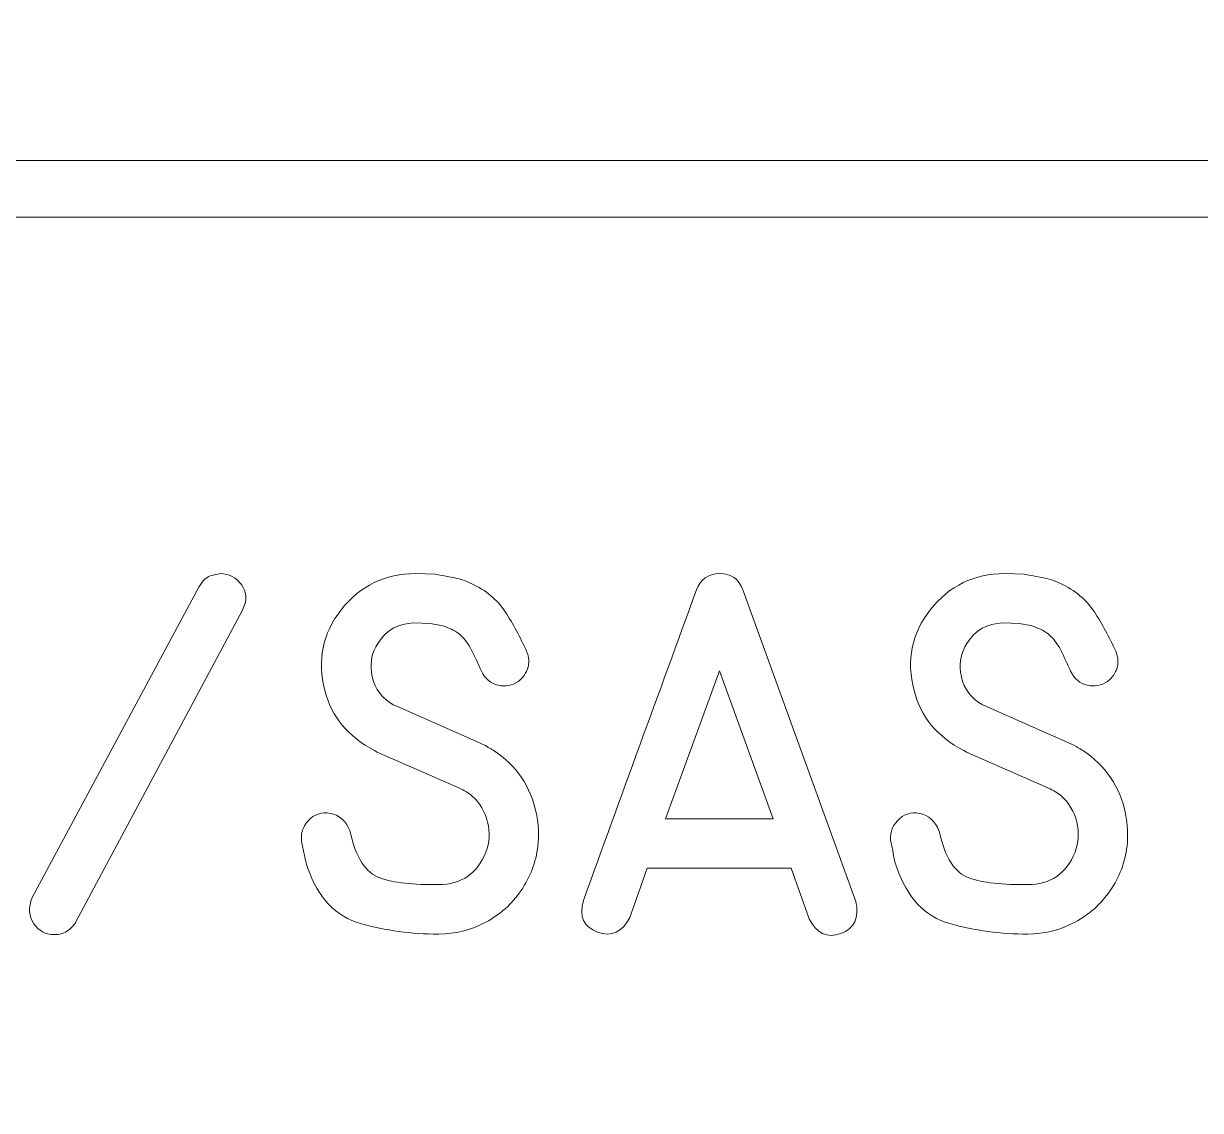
# Model space of a CAD drawing. Header units: millimetres. Extents: x -72 to 72, y -60 to 60.
# Drawn here: x -41.48 to -31.13, y -3.43 to 6.13 of the extents above; entities that cross this region are included whole.
import ezdxf

# ---------------------------------------------------------------- set-up
doc = ezdxf.new("R2010")
doc.units = ezdxf.units.MM
doc.layers.add('CUT', color=7, linetype='Continuous')
doc.layers.add('ENGRAVE', color=1, linetype='Continuous')

msp = doc.modelspace()

# ---------------------------------------------------------------- linework, layer by layer
at = {"layer": 'CUT', "lineweight": 9}
msp.add_open_spline([(70.6599, -60.1342), (70.9361, -60.152), (71.2072, -60.0547), (71.409, -59.8654), (71.409, -59.8654), (71.6108, -59.676), (71.7252, -59.413), (71.725, -59.1363), (71.725, -59.1363), (71.725, -59.1363), (71.725, -45.2787), (71.725, -45.2787), (71.725, -45.2787), (71.7248, -45.0133), (71.6193, -44.7589), (71.4315, -44.5713), (71.4315, -44.5713), (71.2437, -44.3838), (70.9904, -44.2785), (70.725, -44.2787), (70.725, -44.2787), (70.725, -44.2787), (68.2625, -44.2787), (68.2625, -44.2787), (68.2625, -44.2787), (65.9403, -44.2787), (63.7945, -43.0398), (62.6333, -41.0287), (62.6333, -41.0287), (61.4722, -39.0176), (61.4722, -36.5398), (62.6333, -34.5287), (62.6333, -34.5287), (63.7945, -32.5176), (65.9403, -31.2787), (68.2625, -31.2787), (68.2625, -31.2787), (68.2625, -31.2787), (70.725, -31.2787), (70.725, -31.2787), (70.725, -31.2787), (70.9904, -31.2785), (71.2448, -31.173), (71.4324, -30.9852), (71.4324, -30.9852), (71.6199, -30.7974), (71.7252, -30.5441), (71.725, -30.2787), (71.725, -30.2787), (71.725, -30.2787), (71.725, 40.4463), (71.725, 40.4463), (71.725, 40.4463), (71.7248, 40.7117), (71.6193, 40.9661), (71.4315, 41.1537), (71.4315, 41.1537), (71.2437, 41.3412), (70.9904, 41.4465), (70.725, 41.4463), (70.725, 41.4463), (70.725, 41.4463), (68.2625, 41.4463), (68.2625, 41.4463), (68.2625, 41.4463), (65.9403, 41.4463), (63.7945, 42.6852), (62.6333, 44.6963), (62.6333, 44.6963), (61.4722, 46.7074), (61.4722, 49.1852), (62.6333, 51.1963), (62.6333, 51.1963), (63.7945, 53.2074), (65.9403, 54.4463), (68.2625, 54.4463), (68.2625, 54.4463), (68.2625, 54.4463), (70.725, 54.4463), (70.725, 54.4463), (70.725, 54.4463), (70.9904, 54.4465), (71.2448, 54.552), (71.4324, 54.7398), (71.4324, 54.7398), (71.6199, 54.9276), (71.7252, 55.1809), (71.725, 55.4463), (71.725, 55.4463), (71.725, 55.4463), (71.725, 59.2206), (71.725, 59.2206), (71.725, 59.2206), (71.7248, 59.486), (71.6193, 59.7404), (71.4315, 59.928), (71.4315, 59.928), (71.2437, 60.1155), (70.9904, 60.2208), (70.725, 60.2206), (70.725, 60.2206), (70.725, 60.2206), (-70.725, 60.2206), (-70.725, 60.2206), (-70.725, 60.2206), (-70.9904, 60.2204), (-71.2448, 60.1148), (-71.4324, 59.9271), (-71.4324, 59.9271), (-71.6199, 59.7393), (-71.7252, 59.486), (-71.725, 59.2206), (-71.725, 59.2206), (-71.725, 59.2206), (-71.725, 55.4463), (-71.725, 55.4463), (-71.725, 55.4463), (-71.7248, 55.1809), (-71.6192, 54.9265), (-71.4315, 54.7389), (-71.4315, 54.7389), (-71.2437, 54.5514), (-70.9904, 54.4461), (-70.725, 54.4463), (-70.725, 54.4463), (-70.725, 54.4463), (-68.2625, 54.4463), (-68.2625, 54.4463), (-68.2625, 54.4463), (-65.9403, 54.4463), (-63.7944, 53.2074), (-62.6333, 51.1963), (-62.6333, 51.1963), (-61.4722, 49.1852), (-61.4722, 46.7074), (-62.6333, 44.6963), (-62.6333, 44.6963), (-63.7944, 42.6852), (-65.9403, 41.4463), (-68.2625, 41.4463), (-68.2625, 41.4463), (-68.2625, 41.4463), (-70.725, 41.4463), (-70.725, 41.4463), (-70.725, 41.4463), (-70.9904, 41.4461), (-71.2448, 41.3405), (-71.4324, 41.1528), (-71.4324, 41.1528), (-71.6199, 40.965), (-71.7252, 40.7117), (-71.725, 40.4463), (-71.725, 40.4463), (-71.725, 40.4463), (-71.725, -30.2787), (-71.725, -30.2787), (-71.725, -30.2787), (-71.7248, -30.5441), (-71.6192, -30.7985), (-71.4315, -30.9861), (-71.4315, -30.9861), (-71.2437, -31.1736), (-70.9904, -31.2789), (-70.725, -31.2787), (-70.725, -31.2787), (-70.725, -31.2787), (-68.2625, -31.2787), (-68.2625, -31.2787), (-68.2625, -31.2787), (-65.9403, -31.2787), (-63.7944, -32.5176), (-62.6333, -34.5287), (-62.6333, -34.5287), (-61.4722, -36.5398), (-61.4722, -39.0176), (-62.6333, -41.0287), (-62.6333, -41.0287), (-63.7944, -43.0398), (-65.9403, -44.2787), (-68.2625, -44.2787), (-68.2625, -44.2787), (-68.2625, -44.2787), (-70.725, -44.2787), (-70.725, -44.2787), (-70.725, -44.2787), (-70.9904, -44.2789), (-71.2448, -44.3845), (-71.4324, -44.5722), (-71.4324, -44.5722), (-71.6199, -44.76), (-71.7252, -45.0133), (-71.725, -45.2787), (-71.725, -45.2787), (-71.725, -45.2787), (-71.725, -49.9113), (-71.725, -49.9113), (-71.725, -49.9113), (-71.7247, -50.4387), (-71.3163, -50.8752), (-70.7901, -50.9092), (-70.7901, -50.9092), (-70.7901, -50.9092), (70.6599, -60.1342), (70.6599, -60.1342)], degree=3, knots=[0, 0, 0, 0, 0.0192308, 0.0192308, 0.0192308, 0.0192308, 0.0384615, 0.0384615, 0.0384615, 0.0384615, 0.0576923, 0.0576923, 0.0576923, 0.0576923, 0.0769231, 0.0769231, 0.0769231, 0.0769231, 0.0961538, 0.0961538, 0.0961538, 0.0961538, 0.1153846, 0.1153846, 0.1153846, 0.1153846, 0.1346154, 0.1346154, 0.1346154, 0.1346154, 0.1538462, 0.1538462, 0.1538462, 0.1538462, 0.1730769, 0.1730769, 0.1730769, 0.1730769, 0.1923077, 0.1923077, 0.1923077, 0.1923077, 0.2115385, 0.2115385, 0.2115385, 0.2115385, 0.2307692, 0.2307692, 0.2307692, 0.2307692, 0.25, 0.25, 0.25, 0.25, 0.2692308, 0.2692308, 0.2692308, 0.2692308, 0.2884615, 0.2884615, 0.2884615, 0.2884615, 0.3076923, 0.3076923, 0.3076923, 0.3076923, 0.3269231, 0.3269231, 0.3269231, 0.3269231, 0.3461538, 0.3461538, 0.3461538, 0.3461538, 0.3653846, 0.3653846, 0.3653846, 0.3653846, 0.3846154, 0.3846154, 0.3846154, 0.3846154, 0.4038462, 0.4038462, 0.4038462, 0.4038462, 0.4230769, 0.4230769, 0.4230769, 0.4230769, 0.4423077, 0.4423077, 0.4423077, 0.4423077, 0.4615385, 0.4615385, 0.4615385, 0.4615385, 0.4807692, 0.4807692, 0.4807692, 0.4807692, 0.5, 0.5, 0.5, 0.5, 0.5192308, 0.5192308, 0.5192308, 0.5192308, 0.5384615, 0.5384615, 0.5384615, 0.5384615, 0.5576923, 0.5576923, 0.5576923, 0.5576923, 0.5769231, 0.5769231, 0.5769231, 0.5769231, 0.5961538, 0.5961538, 0.5961538, 0.5961538, 0.6153846, 0.6153846, 0.6153846, 0.6153846, 0.6346154, 0.6346154, 0.6346154, 0.6346154, 0.6538462, 0.6538462, 0.6538462, 0.6538462, 0.6730769, 0.6730769, 0.6730769, 0.6730769, 0.6923077, 0.6923077, 0.6923077, 0.6923077, 0.7115385, 0.7115385, 0.7115385, 0.7115385, 0.7307692, 0.7307692, 0.7307692, 0.7307692, 0.75, 0.75, 0.75, 0.75, 0.7692308, 0.7692308, 0.7692308, 0.7692308, 0.7884615, 0.7884615, 0.7884615, 0.7884615, 0.8076923, 0.8076923, 0.8076923, 0.8076923, 0.8269231, 0.8269231, 0.8269231, 0.8269231, 0.8461538, 0.8461538, 0.8461538, 0.8461538, 0.8653846, 0.8653846, 0.8653846, 0.8653846, 0.8846154, 0.8846154, 0.8846154, 0.8846154, 0.9038462, 0.9038462, 0.9038462, 0.9038462, 0.9230769, 0.9230769, 0.9230769, 0.9230769, 0.9423077, 0.9423077, 0.9423077, 0.9423077, 0.9615385, 0.9615385, 0.9615385, 0.9615385, 1, 1, 1, 1], dxfattribs=at)
at = {"layer": 'ENGRAVE', "lineweight": 9}
for points, knots in [([(-58.936, 4.9252), (-58.936, 4.9252), (-24.736, 4.9252), (-24.736, 4.9252), (-24.736, 4.9252), (-24.736, 4.9252), (-24.736, 4.4252), (-24.736, 4.4252), (-24.736, 4.4252), (-24.736, 4.4252), (-58.936, 4.4252), (-58.936, 4.4252), (-58.936, 4.4252), (-58.936, 4.4252), (-58.936, 4.9252), (-58.936, 4.9252)], [0, 0, 0, 0, 0.2, 0.2, 0.2, 0.2, 0.4, 0.4, 0.4, 0.4, 0.6, 0.6, 0.6, 0.6, 1, 1, 1, 1]), ([(-39.9354, 1.1767), (-39.9042, 1.2328), (-39.8666, 1.2656), (-39.8227, 1.2751), (-39.8227, 1.2751), (-39.7788, 1.2851), (-39.7544, 1.2899), (-39.7492, 1.2899), (-39.7492, 1.2899), (-39.6745, 1.2899), (-39.6132, 1.2576), (-39.565, 1.1936), (-39.565, 1.1936), (-39.5163, 1.1296), (-39.5137, 1.0544), (-39.5571, 0.9676), (-39.5571, 0.9676), (-39.5571, 0.9676), (-41.0202, -1.7734), (-41.0202, -1.7734), (-41.0202, -1.7734), (-41.0329, -1.7973), (-41.0551, -1.8216), (-41.0869, -1.847), (-41.0869, -1.847), (-41.1192, -1.8724), (-41.1615, -1.8851), (-41.2144, -1.8851), (-41.2144, -1.8851), (-41.2885, -1.8851), (-41.3478, -1.8528), (-41.3917, -1.7888), (-41.3917, -1.7888), (-41.4356, -1.7248), (-41.4398, -1.648), (-41.4049, -1.5581), (-41.4049, -1.5581), (-41.4049, -1.5581), (-39.9354, 1.1767), (-39.9354, 1.1767)], [0, 0, 0, 0, 0.0909091, 0.0909091, 0.0909091, 0.0909091, 0.1818182, 0.1818182, 0.1818182, 0.1818182, 0.2727273, 0.2727273, 0.2727273, 0.2727273, 0.3636364, 0.3636364, 0.3636364, 0.3636364, 0.4545455, 0.4545455, 0.4545455, 0.4545455, 0.5454545, 0.5454545, 0.5454545, 0.5454545, 0.6363636, 0.6363636, 0.6363636, 0.6363636, 0.7272727, 0.7272727, 0.7272727, 0.7272727, 0.8181818, 0.8181818, 0.8181818, 0.8181818, 1, 1, 1, 1]), ([(-37.4779, -0.1955), (-37.4779, -0.1955), (-37.4531, -0.2061), (-37.4531, -0.2061), (-37.4531, -0.2061), (-37.4531, -0.2061), (-37.425, -0.2198), (-37.425, -0.2198), (-37.425, -0.2198), (-37.425, -0.2198), (-37.4002, -0.2341), (-37.4002, -0.2341), (-37.4002, -0.2341), (-37.3933, -0.2394), (-37.3848, -0.2442), (-37.3763, -0.2489), (-37.3763, -0.2489), (-37.3673, -0.2531), (-37.3589, -0.2584), (-37.3504, -0.2632), (-37.3504, -0.2632), (-37.1462, -0.3976), (-37.0192, -0.5839), (-36.971, -0.8215), (-36.971, -0.8215), (-36.9525, -0.9146), (-36.9482, -1.0104), (-36.9583, -1.1083), (-36.9583, -1.1083), (-36.9752, -1.249), (-37.0244, -1.3787), (-37.1065, -1.4983), (-37.1065, -1.4983), (-37.1885, -1.6179), (-37.2917, -1.7099), (-37.4155, -1.775), (-37.4155, -1.775), (-37.5489, -1.8454), (-37.687, -1.8803), (-37.8298, -1.8803), (-37.8298, -1.8803), (-38.0696, -1.8803), (-38.2982, -1.8496), (-38.5167, -1.7883), (-38.5167, -1.7883), (-38.7347, -1.7269), (-38.8903, -1.5623), (-38.9829, -1.2945), (-38.9829, -1.2945), (-38.9956, -1.2602), (-39.0046, -1.2252), (-39.0109, -1.1892), (-39.0109, -1.1892), (-39.0173, -1.1527), (-39.0247, -1.1167), (-39.0326, -1.0802), (-39.0326, -1.0802), (-39.048, -1.0062), (-39.03, -0.9405), (-38.9776, -0.8834), (-38.9776, -0.8834), (-38.9257, -0.8268), (-38.8607, -0.8051), (-38.7834, -0.8183), (-38.7834, -0.8183), (-38.7014, -0.8352), (-38.6448, -0.8855), (-38.6125, -0.9702), (-38.6125, -0.9702), (-38.6125, -0.9702), (-38.6077, -0.9845), (-38.6077, -0.9845), (-38.6077, -0.9845), (-38.5585, -1.2088), (-38.4717, -1.3427), (-38.3484, -1.3861), (-38.3484, -1.3861), (-38.2246, -1.4295), (-38.0531, -1.4491), (-37.833, -1.4448), (-37.833, -1.4448), (-37.6303, -1.4448), (-37.4912, -1.3496), (-37.4155, -1.1596), (-37.4155, -1.1596), (-37.3827, -1.0749), (-37.3774, -0.9866), (-37.4002, -0.895), (-37.4002, -0.895), (-37.4229, -0.804), (-37.4679, -0.7273), (-37.5351, -0.6664), (-37.5351, -0.6664), (-37.5653, -0.6405), (-37.6044, -0.6167), (-37.6531, -0.5939), (-37.6531, -0.5939), (-37.6531, -0.5939), (-38.3706, -0.2791), (-38.3706, -0.2791), (-38.3706, -0.2791), (-38.3706, -0.2791), (-38.3939, -0.2664), (-38.3939, -0.2664), (-38.3939, -0.2664), (-38.6289, -0.1426), (-38.7744, 0.0337), (-38.831, 0.2623), (-38.831, 0.2623), (-38.9003, 0.5268), (-38.8522, 0.7639), (-38.686, 0.9745), (-38.686, 0.9745), (-38.5204, 1.1846), (-38.3024, 1.2899), (-38.033, 1.2899), (-38.033, 1.2899), (-38.033, 1.2899), (-37.8621, 1.2851), (-37.8621, 1.2851), (-37.8621, 1.2851), (-37.8066, 1.2751), (-37.7526, 1.265), (-37.7013, 1.255), (-37.7013, 1.255), (-37.6494, 1.2455), (-37.597, 1.2285), (-37.5446, 1.2047), (-37.5446, 1.2047), (-37.4144, 1.1439), (-37.3144, 1.0597), (-37.2451, 0.9534), (-37.2451, 0.9534), (-37.1758, 0.847), (-37.1133, 0.7316), (-37.0578, 0.6078), (-37.0578, 0.6078), (-37.0525, 0.5962), (-37.0477, 0.5829), (-37.0435, 0.5676), (-37.0435, 0.5676), (-37.0324, 0.5168), (-37.0377, 0.4708), (-37.0594, 0.4295), (-37.0594, 0.4295), (-37.0715, 0.4035), (-37.0848, 0.384), (-37.098, 0.3707), (-37.098, 0.3707), (-37.1112, 0.357), (-37.1223, 0.348), (-37.1303, 0.3427), (-37.1303, 0.3427), (-37.1843, 0.3046), (-37.243, 0.293), (-37.307, 0.3088), (-37.307, 0.3088), (-37.3716, 0.3231), (-37.4203, 0.3644), (-37.4547, 0.4327), (-37.4547, 0.4327), (-37.4816, 0.4924), (-37.5102, 0.5538), (-37.5404, 0.6163), (-37.5404, 0.6163), (-37.5711, 0.6787), (-37.6139, 0.7306), (-37.6684, 0.7724), (-37.6684, 0.7724), (-37.6912, 0.7888), (-37.7134, 0.801), (-37.7346, 0.8084), (-37.7346, 0.8084), (-37.7558, 0.8163), (-37.779, 0.8248), (-37.805, 0.8343), (-37.805, 0.8343), (-37.805, 0.8343), (-37.9055, 0.8512), (-37.9055, 0.8512), (-37.9055, 0.8512), (-37.9055, 0.8512), (-38.0484, 0.856), (-38.0484, 0.856), (-38.0484, 0.856), (-38.187, 0.8539), (-38.2929, 0.7941), (-38.3659, 0.6761), (-38.3659, 0.6761), (-38.4156, 0.6004), (-38.4341, 0.5163), (-38.422, 0.4231), (-38.422, 0.4231), (-38.4077, 0.3088), (-38.3537, 0.2199), (-38.2606, 0.1564), (-38.2606, 0.1564), (-38.2563, 0.1538), (-38.2521, 0.1501), (-38.2468, 0.1464), (-38.2468, 0.1464), (-38.2415, 0.1432), (-38.2357, 0.1395), (-38.2299, 0.1363), (-38.2299, 0.1363), (-38.2299, 0.1363), (-38.2124, 0.1289), (-38.2124, 0.1289), (-38.2124, 0.1289), (-38.2124, 0.1289), (-38.1939, 0.121), (-38.1939, 0.121), (-38.1939, 0.121), (-38.1939, 0.121), (-37.4779, -0.1955), (-37.4779, -0.1955)], [0, 0, 0, 0, 0.0181818, 0.0181818, 0.0181818, 0.0181818, 0.0363636, 0.0363636, 0.0363636, 0.0363636, 0.0545455, 0.0545455, 0.0545455, 0.0545455, 0.0727273, 0.0727273, 0.0727273, 0.0727273, 0.0909091, 0.0909091, 0.0909091, 0.0909091, 0.1090909, 0.1090909, 0.1090909, 0.1090909, 0.1272727, 0.1272727, 0.1272727, 0.1272727, 0.1454545, 0.1454545, 0.1454545, 0.1454545, 0.1636364, 0.1636364, 0.1636364, 0.1636364, 0.1818182, 0.1818182, 0.1818182, 0.1818182, 0.2, 0.2, 0.2, 0.2, 0.2181818, 0.2181818, 0.2181818, 0.2181818, 0.2363636, 0.2363636, 0.2363636, 0.2363636, 0.2545455, 0.2545455, 0.2545455, 0.2545455, 0.2727273, 0.2727273, 0.2727273, 0.2727273, 0.2909091, 0.2909091, 0.2909091, 0.2909091, 0.3090909, 0.3090909, 0.3090909, 0.3090909, 0.3272727, 0.3272727, 0.3272727, 0.3272727, 0.3454545, 0.3454545, 0.3454545, 0.3454545, 0.3636364, 0.3636364, 0.3636364, 0.3636364, 0.3818182, 0.3818182, 0.3818182, 0.3818182, 0.4, 0.4, 0.4, 0.4, 0.4181818, 0.4181818, 0.4181818, 0.4181818, 0.4363636, 0.4363636, 0.4363636, 0.4363636, 0.4545455, 0.4545455, 0.4545455, 0.4545455, 0.4727273, 0.4727273, 0.4727273, 0.4727273, 0.4909091, 0.4909091, 0.4909091, 0.4909091, 0.5090909, 0.5090909, 0.5090909, 0.5090909, 0.5272727, 0.5272727, 0.5272727, 0.5272727, 0.5454545, 0.5454545, 0.5454545, 0.5454545, 0.5636364, 0.5636364, 0.5636364, 0.5636364, 0.5818182, 0.5818182, 0.5818182, 0.5818182, 0.6, 0.6, 0.6, 0.6, 0.6181818, 0.6181818, 0.6181818, 0.6181818, 0.6363636, 0.6363636, 0.6363636, 0.6363636, 0.6545455, 0.6545455, 0.6545455, 0.6545455, 0.6727273, 0.6727273, 0.6727273, 0.6727273, 0.6909091, 0.6909091, 0.6909091, 0.6909091, 0.7090909, 0.7090909, 0.7090909, 0.7090909, 0.7272727, 0.7272727, 0.7272727, 0.7272727, 0.7454545, 0.7454545, 0.7454545, 0.7454545, 0.7636364, 0.7636364, 0.7636364, 0.7636364, 0.7818182, 0.7818182, 0.7818182, 0.7818182, 0.8, 0.8, 0.8, 0.8, 0.8181818, 0.8181818, 0.8181818, 0.8181818, 0.8363636, 0.8363636, 0.8363636, 0.8363636, 0.8545455, 0.8545455, 0.8545455, 0.8545455, 0.8727273, 0.8727273, 0.8727273, 0.8727273, 0.8909091, 0.8909091, 0.8909091, 0.8909091, 0.9090909, 0.9090909, 0.9090909, 0.9090909, 0.9272727, 0.9272727, 0.9272727, 0.9272727, 0.9454545, 0.9454545, 0.9454545, 0.9454545, 0.9636364, 0.9636364, 0.9636364, 0.9636364, 1, 1, 1, 1]), ([(-36.5583, -1.5861), (-36.3932, -1.13), (-36.2276, -0.6744), (-36.0619, -0.2193), (-36.0619, -0.2193), (-35.8958, 0.2358), (-35.7296, 0.6914), (-35.5635, 1.147), (-35.5635, 1.147), (-35.5291, 1.2412), (-35.4613, 1.2888), (-35.3603, 1.2899), (-35.3603, 1.2899), (-35.2587, 1.291), (-35.1904, 1.2433), (-35.1555, 1.147), (-35.1555, 1.147), (-35.1555, 1.147), (-34.1617, -1.5935), (-34.1617, -1.5935), (-34.1617, -1.5935), (-34.131, -1.7396), (-34.1754, -1.8332), (-34.295, -1.8756), (-34.295, -1.8756), (-34.4152, -1.9184), (-34.5072, -1.8745), (-34.5729, -1.7454), (-34.5729, -1.7454), (-34.5729, -1.7454), (-34.7321, -1.302), (-34.7321, -1.302), (-34.7321, -1.302), (-34.7321, -1.302), (-35.9958, -1.302), (-35.9958, -1.302), (-35.9958, -1.302), (-35.9958, -1.302), (-36.1508, -1.7348), (-36.1508, -1.7348), (-36.1508, -1.7348), (-36.217, -1.865), (-36.3112, -1.9073), (-36.4329, -1.8623), (-36.4329, -1.8623), (-36.5551, -1.8179), (-36.5969, -1.7253), (-36.5583, -1.5861)], [0, 0, 0, 0, 0.0769231, 0.0769231, 0.0769231, 0.0769231, 0.1538462, 0.1538462, 0.1538462, 0.1538462, 0.2307692, 0.2307692, 0.2307692, 0.2307692, 0.3076923, 0.3076923, 0.3076923, 0.3076923, 0.3846154, 0.3846154, 0.3846154, 0.3846154, 0.4615385, 0.4615385, 0.4615385, 0.4615385, 0.5384615, 0.5384615, 0.5384615, 0.5384615, 0.6153846, 0.6153846, 0.6153846, 0.6153846, 0.6923077, 0.6923077, 0.6923077, 0.6923077, 0.7692308, 0.7692308, 0.7692308, 0.7692308, 0.8461538, 0.8461538, 0.8461538, 0.8461538, 1, 1, 1, 1]), ([(-32.2969, -0.1955), (-32.2969, -0.1955), (-32.2721, -0.2061), (-32.2721, -0.2061), (-32.2721, -0.2061), (-32.2721, -0.2061), (-32.244, -0.2198), (-32.244, -0.2198), (-32.244, -0.2198), (-32.244, -0.2198), (-32.2192, -0.2341), (-32.2192, -0.2341), (-32.2192, -0.2341), (-32.2123, -0.2394), (-32.2038, -0.2442), (-32.1953, -0.2489), (-32.1953, -0.2489), (-32.1863, -0.2531), (-32.1779, -0.2584), (-32.1694, -0.2632), (-32.1694, -0.2632), (-31.9652, -0.3976), (-31.8382, -0.5839), (-31.79, -0.8215), (-31.79, -0.8215), (-31.7715, -0.9146), (-31.7672, -1.0104), (-31.7773, -1.1083), (-31.7773, -1.1083), (-31.7942, -1.249), (-31.8434, -1.3787), (-31.9255, -1.4983), (-31.9255, -1.4983), (-32.0075, -1.6179), (-32.1107, -1.7099), (-32.2345, -1.775), (-32.2345, -1.775), (-32.3679, -1.8454), (-32.506, -1.8803), (-32.6488, -1.8803), (-32.6488, -1.8803), (-32.8886, -1.8803), (-33.1172, -1.8496), (-33.3357, -1.7883), (-33.3357, -1.7883), (-33.5537, -1.7269), (-33.7093, -1.5623), (-33.8019, -1.2945), (-33.8019, -1.2945), (-33.8146, -1.2602), (-33.8236, -1.2252), (-33.8299, -1.1892), (-33.8299, -1.1892), (-33.8363, -1.1527), (-33.8437, -1.1167), (-33.8516, -1.0802), (-33.8516, -1.0802), (-33.867, -1.0062), (-33.849, -0.9405), (-33.7966, -0.8834), (-33.7966, -0.8834), (-33.7447, -0.8268), (-33.6797, -0.8051), (-33.6024, -0.8183), (-33.6024, -0.8183), (-33.5204, -0.8352), (-33.4638, -0.8855), (-33.4315, -0.9702), (-33.4315, -0.9702), (-33.4315, -0.9702), (-33.4267, -0.9845), (-33.4267, -0.9845), (-33.4267, -0.9845), (-33.3775, -1.2088), (-33.2907, -1.3427), (-33.1674, -1.3861), (-33.1674, -1.3861), (-33.0436, -1.4295), (-32.8721, -1.4491), (-32.652, -1.4448), (-32.652, -1.4448), (-32.4493, -1.4448), (-32.3102, -1.3496), (-32.2345, -1.1596), (-32.2345, -1.1596), (-32.2017, -1.0749), (-32.1964, -0.9866), (-32.2192, -0.895), (-32.2192, -0.895), (-32.2419, -0.804), (-32.2869, -0.7273), (-32.3541, -0.6664), (-32.3541, -0.6664), (-32.3843, -0.6405), (-32.4234, -0.6167), (-32.4721, -0.5939), (-32.4721, -0.5939), (-32.4721, -0.5939), (-33.1896, -0.2791), (-33.1896, -0.2791), (-33.1896, -0.2791), (-33.1896, -0.2791), (-33.2129, -0.2664), (-33.2129, -0.2664), (-33.2129, -0.2664), (-33.4479, -0.1426), (-33.5934, 0.0337), (-33.65, 0.2623), (-33.65, 0.2623), (-33.7193, 0.5268), (-33.6712, 0.7639), (-33.505, 0.9745), (-33.505, 0.9745), (-33.3394, 1.1846), (-33.1214, 1.2899), (-32.852, 1.2899), (-32.852, 1.2899), (-32.852, 1.2899), (-32.6811, 1.2851), (-32.6811, 1.2851), (-32.6811, 1.2851), (-32.6256, 1.2751), (-32.5716, 1.265), (-32.5203, 1.255), (-32.5203, 1.255), (-32.4684, 1.2455), (-32.416, 1.2285), (-32.3636, 1.2047), (-32.3636, 1.2047), (-32.2334, 1.1439), (-32.1334, 1.0597), (-32.0641, 0.9534), (-32.0641, 0.9534), (-31.9948, 0.847), (-31.9323, 0.7316), (-31.8768, 0.6078), (-31.8768, 0.6078), (-31.8715, 0.5962), (-31.8667, 0.5829), (-31.8625, 0.5676), (-31.8625, 0.5676), (-31.8514, 0.5168), (-31.8567, 0.4708), (-31.8784, 0.4295), (-31.8784, 0.4295), (-31.8905, 0.4035), (-31.9038, 0.384), (-31.917, 0.3707), (-31.917, 0.3707), (-31.9302, 0.357), (-31.9413, 0.348), (-31.9493, 0.3427), (-31.9493, 0.3427), (-32.0033, 0.3046), (-32.062, 0.293), (-32.126, 0.3088), (-32.126, 0.3088), (-32.1906, 0.3231), (-32.2393, 0.3644), (-32.2737, 0.4327), (-32.2737, 0.4327), (-32.3006, 0.4924), (-32.3292, 0.5538), (-32.3594, 0.6163), (-32.3594, 0.6163), (-32.3901, 0.6787), (-32.4329, 0.7306), (-32.4874, 0.7724), (-32.4874, 0.7724), (-32.5102, 0.7888), (-32.5324, 0.801), (-32.5536, 0.8084), (-32.5536, 0.8084), (-32.5748, 0.8163), (-32.598, 0.8248), (-32.624, 0.8343), (-32.624, 0.8343), (-32.624, 0.8343), (-32.7245, 0.8512), (-32.7245, 0.8512), (-32.7245, 0.8512), (-32.7245, 0.8512), (-32.8674, 0.856), (-32.8674, 0.856), (-32.8674, 0.856), (-33.006, 0.8539), (-33.1119, 0.7941), (-33.1849, 0.6761), (-33.1849, 0.6761), (-33.2346, 0.6004), (-33.2531, 0.5163), (-33.241, 0.4231), (-33.241, 0.4231), (-33.2267, 0.3088), (-33.1727, 0.2199), (-33.0796, 0.1564), (-33.0796, 0.1564), (-33.0753, 0.1538), (-33.0711, 0.1501), (-33.0658, 0.1464), (-33.0658, 0.1464), (-33.0605, 0.1432), (-33.0547, 0.1395), (-33.0489, 0.1363), (-33.0489, 0.1363), (-33.0489, 0.1363), (-33.0314, 0.1289), (-33.0314, 0.1289), (-33.0314, 0.1289), (-33.0314, 0.1289), (-33.0129, 0.121), (-33.0129, 0.121), (-33.0129, 0.121), (-33.0129, 0.121), (-32.2969, -0.1955), (-32.2969, -0.1955)], [0, 0, 0, 0, 0.0181818, 0.0181818, 0.0181818, 0.0181818, 0.0363636, 0.0363636, 0.0363636, 0.0363636, 0.0545455, 0.0545455, 0.0545455, 0.0545455, 0.0727273, 0.0727273, 0.0727273, 0.0727273, 0.0909091, 0.0909091, 0.0909091, 0.0909091, 0.1090909, 0.1090909, 0.1090909, 0.1090909, 0.1272727, 0.1272727, 0.1272727, 0.1272727, 0.1454545, 0.1454545, 0.1454545, 0.1454545, 0.1636364, 0.1636364, 0.1636364, 0.1636364, 0.1818182, 0.1818182, 0.1818182, 0.1818182, 0.2, 0.2, 0.2, 0.2, 0.2181818, 0.2181818, 0.2181818, 0.2181818, 0.2363636, 0.2363636, 0.2363636, 0.2363636, 0.2545455, 0.2545455, 0.2545455, 0.2545455, 0.2727273, 0.2727273, 0.2727273, 0.2727273, 0.2909091, 0.2909091, 0.2909091, 0.2909091, 0.3090909, 0.3090909, 0.3090909, 0.3090909, 0.3272727, 0.3272727, 0.3272727, 0.3272727, 0.3454545, 0.3454545, 0.3454545, 0.3454545, 0.3636364, 0.3636364, 0.3636364, 0.3636364, 0.3818182, 0.3818182, 0.3818182, 0.3818182, 0.4, 0.4, 0.4, 0.4, 0.4181818, 0.4181818, 0.4181818, 0.4181818, 0.4363636, 0.4363636, 0.4363636, 0.4363636, 0.4545455, 0.4545455, 0.4545455, 0.4545455, 0.4727273, 0.4727273, 0.4727273, 0.4727273, 0.4909091, 0.4909091, 0.4909091, 0.4909091, 0.5090909, 0.5090909, 0.5090909, 0.5090909, 0.5272727, 0.5272727, 0.5272727, 0.5272727, 0.5454545, 0.5454545, 0.5454545, 0.5454545, 0.5636364, 0.5636364, 0.5636364, 0.5636364, 0.5818182, 0.5818182, 0.5818182, 0.5818182, 0.6, 0.6, 0.6, 0.6, 0.6181818, 0.6181818, 0.6181818, 0.6181818, 0.6363636, 0.6363636, 0.6363636, 0.6363636, 0.6545455, 0.6545455, 0.6545455, 0.6545455, 0.6727273, 0.6727273, 0.6727273, 0.6727273, 0.6909091, 0.6909091, 0.6909091, 0.6909091, 0.7090909, 0.7090909, 0.7090909, 0.7090909, 0.7272727, 0.7272727, 0.7272727, 0.7272727, 0.7454545, 0.7454545, 0.7454545, 0.7454545, 0.7636364, 0.7636364, 0.7636364, 0.7636364, 0.7818182, 0.7818182, 0.7818182, 0.7818182, 0.8, 0.8, 0.8, 0.8, 0.8181818, 0.8181818, 0.8181818, 0.8181818, 0.8363636, 0.8363636, 0.8363636, 0.8363636, 0.8545455, 0.8545455, 0.8545455, 0.8545455, 0.8727273, 0.8727273, 0.8727273, 0.8727273, 0.8909091, 0.8909091, 0.8909091, 0.8909091, 0.9090909, 0.9090909, 0.9090909, 0.9090909, 0.9272727, 0.9272727, 0.9272727, 0.9272727, 0.9454545, 0.9454545, 0.9454545, 0.9454545, 0.9636364, 0.9636364, 0.9636364, 0.9636364, 1, 1, 1, 1]), ([(-34.8904, -0.8665), (-34.8904, -0.8665), (-35.3618, 0.4358), (-35.3618, 0.4358), (-35.3618, 0.4358), (-35.3618, 0.4358), (-35.836, -0.8665), (-35.836, -0.8665), (-35.836, -0.8665), (-35.836, -0.8665), (-34.8904, -0.8665), (-34.8904, -0.8665)], [0, 0, 0, 0, 0.25, 0.25, 0.25, 0.25, 0.5, 0.5, 0.5, 0.5, 1, 1, 1, 1]), ([(-35.3618, 0.4358), (-35.3618, 0.4358), (-34.8904, -0.8665), (-34.8904, -0.8665), (-34.8904, -0.8665), (-34.8904, -0.8665), (-35.3618, 0.4358), (-35.3618, 0.4358)], [0, 0, 0, 0, 0.3333333, 0.3333333, 0.3333333, 0.3333333, 1, 1, 1, 1])]:
    msp.add_open_spline(points, degree=3, knots=knots, dxfattribs=at)

doc.saveas('drawing.dxf')
